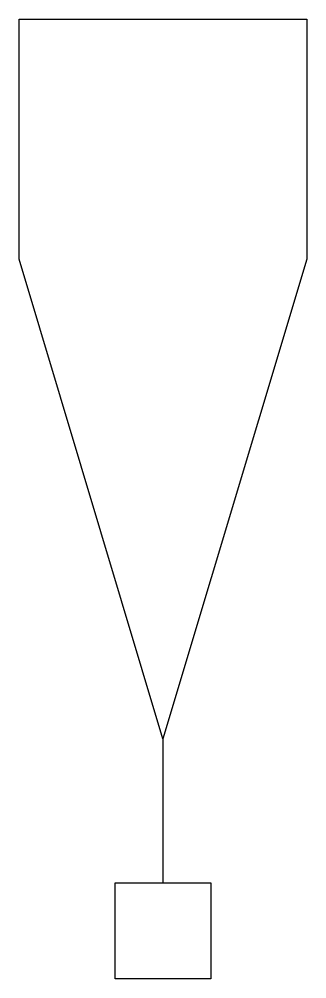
# Model space of a CAD drawing. Header units: millimetres. Extents: x 0.1 to 0.4, y 0 to 1.
import ezdxf

# ---------------------------------------------------------------- set-up
doc = ezdxf.new("R2010")
doc.units = ezdxf.units.MM
doc.header["$LTSCALE"] = 0.2
doc.layers.add('TEXT POLY', color=7, linetype='Continuous')

msp = doc.modelspace()

# ---------------------------------------------------------------- linework, layer by layer
at = {"layer": 'TEXT POLY'}
msp.add_lwpolyline([(0.25, 0.25), (0.1, 0.75), (0.1, 1), (0.4, 1), (0.4, 0.75), (0.25, 0.25), (0.25, 0.25), (0.25, 0.1), (0.3, 0.1), (0.3, 0), (0.2, 0), (0.2, 0.1), (0.25, 0.1)], dxfattribs=at)

doc.saveas('drawing.dxf')
